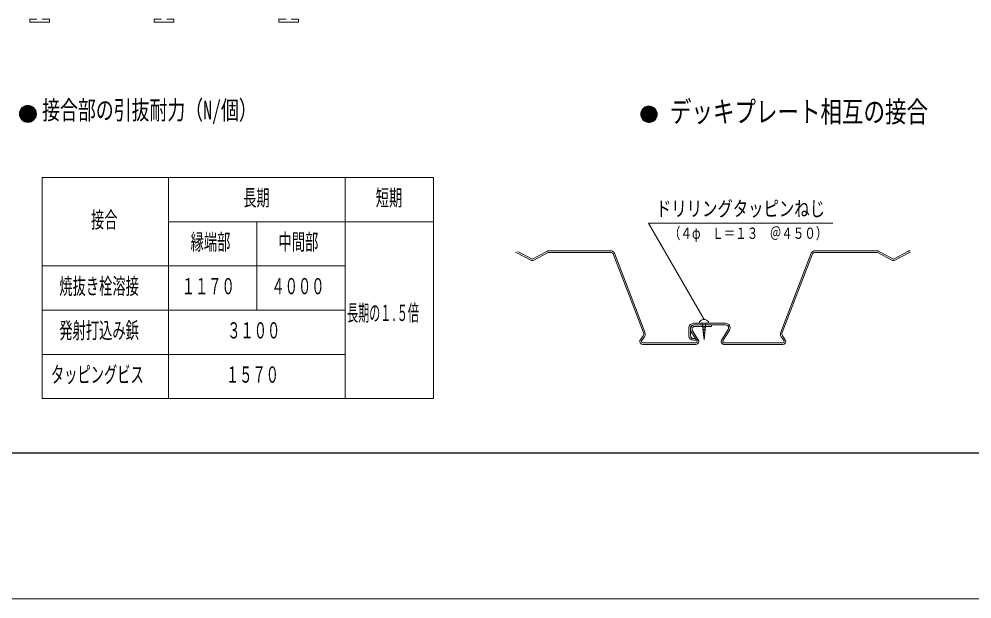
# Model space of a CAD drawing. Units: millimetres on the paper. Extents: x -292 to 292, y -205 to 205.
# Drawn here: x 19.5 to 150, y -205 to -125.6 of the extents above; entities that cross this region are included whole.
import ezdxf
from ezdxf.enums import TextEntityAlignment as Align

# ---------------------------------------------------------------- set-up
doc = ezdxf.new("R2010")
doc.units = ezdxf.units.MM
doc.layers.add('0-2_M1-0', color=7, linetype='Continuous', lineweight=18)
doc.layers.add('0-6_M2-2-0', color=7, linetype='Continuous', lineweight=18)
doc.styles.add('ＭＳ ゴシック', font='')
doc.styles.get('ＭＳ ゴシック').set_extended_font_data('MS Gothic')

msp = doc.modelspace()

# ---------------------------------------------------------------- linework, layer by layer
at = {"layer": '0-2_M1-0'}
for p, q in [((21.002, -125.56), (21.989, -125.56)), ((22.707, -125.56), (23.695, -125.56)), ((23.695, -125.56), (23.695, -126.008)), ((38.057, -125.56), (38.057, -126.008)), ((38.057, -125.56), (39.044, -125.56)), ((38.057, -126.008), (40.75, -126.008)), ((39.762, -125.56), (40.75, -125.56)), ((40.75, -125.56), (40.75, -126.008)), ((55.112, -125.56), (55.112, -126.008)), ((56.099, -125.56), (55.112, -125.56)), ((57.805, -125.56), (56.817, -125.56)), ((20.698, -137.384), (19.58, -138.502)), ((20.807, -137.385), (19.581, -138.611)), ((20.906, -137.395), (19.591, -138.71)), ((20.577, -137.395), (19.591, -138.382)), ((20.999, -137.412), (19.608, -138.803)), ((20.439, -137.423), (19.619, -138.244)), ((21.085, -137.435), (19.631, -138.89)), ((21.167, -137.463), (19.659, -138.971)), ((20.27, -137.483), (19.679, -138.074)), ((21.243, -137.497), (19.692, -139.047)), ((21.315, -137.534), (19.73, -139.119)), ((21.383, -137.576), (19.772, -139.187)), ((21.447, -137.621), (19.817, -139.251)), ((21.508, -137.671), (19.867, -139.312)), ((21.564, -137.724), (19.92, -139.368)), ((21.617, -137.78), (19.976, -139.421)), ((21.667, -137.841), (20.037, -139.471)), ((21.712, -137.905), (20.101, -139.516)), ((21.754, -137.973), (20.169, -139.558)), ((21.791, -138.045), (20.241, -139.595)), ((21.825, -138.121), (20.317, -139.629)), ((21.853, -138.202), (20.398, -139.657)), ((21.876, -138.289), (20.485, -139.68)), ((105.808, -137.479), (104.675, -138.612)), ((105.726, -137.481), (104.677, -138.531)), ((105.884, -137.482), (104.678, -138.688)), ((105.955, -137.49), (104.686, -138.76)), ((105.638, -137.49), (104.686, -138.442)), ((106.023, -137.502), (104.698, -138.827)), ((105.54, -137.508), (104.704, -138.344)), ((106.087, -137.517), (104.713, -138.891)), ((106.148, -137.535), (104.731, -138.952)), ((105.428, -137.541), (104.737, -138.233)), ((106.207, -137.556), (104.752, -139.011)), ((106.262, -137.58), (104.776, -139.066)), ((105.291, -137.599), (104.795, -138.095)), ((106.316, -137.606), (104.802, -139.12)), ((106.367, -137.634), (104.83, -139.171)), ((106.415, -137.665), (104.861, -139.22)), ((106.462, -137.697), (104.893, -139.266)), ((106.507, -137.732), (104.928, -139.311)), ((106.549, -137.769), (104.965, -139.354)), ((106.59, -137.807), (105.003, -139.394)), ((106.629, -137.848), (105.044, -139.433)), ((106.665, -137.891), (105.087, -139.47)), ((106.7, -137.935), (105.131, -139.504)), ((106.733, -137.982), (105.178, -139.537)), ((106.763, -138.031), (105.227, -139.567)), ((106.792, -138.082), (105.278, -139.596)), ((106.818, -138.135), (105.331, -139.622)), ((106.841, -138.191), (105.387, -139.645)), ((106.862, -138.249), (105.445, -139.666)), ((106.881, -138.31), (105.506, -139.685)), ((21.893, -138.382), (20.577, -139.697)), ((21.903, -138.481), (20.677, -139.707)), ((21.904, -138.59), (20.786, -139.708)), ((21.893, -138.71), (20.906, -139.697)), ((21.865, -138.848), (21.044, -139.669)), ((21.805, -139.018), (21.214, -139.609)), ((106.896, -138.375), (105.57, -139.7)), ((106.907, -138.442), (105.638, -139.712)), ((106.915, -138.514), (105.709, -139.719)), ((106.919, -138.59), (105.785, -139.723)), ((106.917, -138.671), (105.867, -139.721)), ((106.907, -138.76), (105.955, -139.712)), ((106.889, -138.857), (106.053, -139.693)), ((106.857, -138.969), (106.165, -139.661)), ((106.798, -139.107), (106.303, -139.602)), ((105.734, -153.509), (130.98, -153.509)), ((105.734, -153.509), (113.359, -166.716)), ((89.627, -158.597), (87.72, -157.57)), ((89.727, -158.412), (87.82, -157.385)), ((89.91, -158.412), (91.817, -157.385)), ((90.01, -158.597), (91.917, -157.57)), ((92.108, -157.311), (100.535, -157.311)), ((92.108, -157.522), (100.535, -157.522)), ((100.877, -157.711), (105.022, -168.516)), ((101.074, -157.635), (105.219, -168.441)), ((128.004, -157.635), (123.859, -168.441)), ((128.2, -157.711), (124.055, -168.516)), ((136.969, -157.311), (128.542, -157.311)), ((136.969, -157.522), (128.542, -157.522)), ((139.067, -158.597), (137.161, -157.57)), ((139.167, -158.412), (137.26, -157.385)), ((141.257, -157.385), (139.351, -158.412)), ((141.357, -157.57), (139.45, -158.597)), ((111.269, -168.933), (111.269, -167.856)), ((111.48, -168.933), (111.48, -167.856)), ((112.552, -169.523), (111.754, -168.275)), ((111.884, -167.241), (116.293, -167.241)), ((111.884, -167.452), (116.293, -167.452)), ((112.012, -167.662), (114.339, -167.662)), ((112.719, -167.031), (112.719, -167.241)), ((113.144, -167.873), (113.522, -167.873)), ((113.168, -168.083), (113.498, -168.083)), ((113.193, -168.293), (113.473, -168.293)), ((113.947, -167.031), (113.947, -167.241)), ((114.339, -167.662), (114.339, -167.452)), ((116.638, -168.066), (115.746, -169.531)), ((116.818, -168.175), (115.926, -169.64)), ((105.008, -168.967), (104.621, -169.505)), ((105.179, -169.089), (104.792, -169.628)), ((112.375, -169.637), (111.576, -168.389)), ((112.222, -169.337), (111.884, -169.337)), ((112.222, -169.547), (111.884, -169.547)), ((112.222, -169.547), (112.222, -169.337)), ((113.217, -168.504), (113.449, -168.504)), ((113.242, -168.714), (113.424, -168.714)), ((113.266, -168.925), (113.4, -168.925)), ((113.291, -169.135), (113.375, -169.135)), ((123.898, -169.089), (124.285, -169.628)), ((124.069, -168.967), (124.456, -169.505)), ((104.949, -169.934), (112.212, -169.934)), ((104.949, -170.145), (112.212, -170.145)), ((116.091, -169.934), (124.128, -169.934)), ((116.091, -170.145), (124.128, -170.145)), ((248.352, -185.044), (-54.026, -185.044))]:
    msp.add_line(p, q, dxfattribs=at)
for points in [[(21.002, -125.56), (21.002, -126.008), (23.695, -126.008)], [(57.805, -125.56), (57.805, -126.008), (55.112, -126.008)], [(113.596, -167.241), (113.333, -169.496), (113.07, -167.241)]]:
    msp.add_lwpolyline(points, dxfattribs=at)
for centre, radius in [((20.742, -138.546), 1.163), ((105.797, -138.601), 1.122)]:
    msp.add_circle(centre, radius, dxfattribs=at)
for centre, radius, start, end in [((87.529, -157.926), 0.404, 61.69924, 90), ((92.108, -157.926), 0.614, 90, 118.30076), ((92.108, -157.926), 0.404, 90, 118.30076), ((100.535, -157.926), 0.614, 32.13821, 90), ((100.535, -157.926), 0.404, 32.13821, 90), ((128.542, -157.926), 0.614, 90, 147.86179), ((128.542, -157.926), 0.404, 90, 147.86179), ((136.969, -157.926), 0.614, 61.69924, 90), ((136.969, -157.926), 0.404, 61.69924, 90), ((141.549, -157.926), 0.614, 90, 118.30076), ((141.549, -157.926), 0.404, 90, 118.30076), ((89.818, -158.241), 0.404, 241.69924, 298.30076), ((89.818, -158.241), 0.194, 241.69924, 298.30076), ((139.259, -158.241), 0.404, 241.69924, 298.30076), ((139.259, -158.241), 0.194, 241.69924, 298.30076), ((113.333, -167.47), 0.754, 35.56778, 144.43222), ((111.884, -167.856), 0.614, 90, 180), ((111.884, -167.856), 0.404, 90, 180), ((112.094, -168.058), 0.614, 101.71585, 212.61308), ((112.094, -168.058), 0.404, 101.71585, 212.61308), ((116.293, -167.856), 0.614, 0, 90), ((116.293, -167.856), 0.404, 0, 90), ((116.293, -167.856), 0.404, 328.66213, 0), ((116.293, -167.856), 0.404, 328.66213, 0), ((116.293, -167.856), 0.614, 328.66213, 0), ((104.949, -169.741), 0.404, 144.30845, 180), ((104.949, -169.741), 0.194, 144.30845, 180), ((104.68, -168.731), 0.404, 324.30845, 32.13821), ((104.68, -168.731), 0.614, 324.30845, 32.13821), ((111.884, -168.933), 0.614, 180, 270), ((111.884, -168.933), 0.404, 180, 270), ((112.212, -169.741), 0.404, 0, 32.61308), ((116.091, -169.741), 0.404, 148.66213, 270), ((124.397, -168.731), 0.614, 147.86179, 215.69155), ((124.397, -168.731), 0.404, 147.86179, 215.69155), ((124.128, -169.741), 0.194, 0, 35.69155), ((124.128, -169.741), 0.404, 0, 35.69155), ((104.949, -169.741), 0.404, 180, 270), ((104.949, -169.741), 0.194, 180, 270), ((112.212, -169.741), 0.404, 270, 0), ((112.212, -169.741), 0.194, 270, 0), ((112.212, -169.741), 0.194, 0, 32.61308), ((116.091, -169.741), 0.194, 148.66213, 270), ((124.128, -169.741), 0.404, 270, 0), ((124.128, -169.741), 0.194, 270, 0)]:
    msp.add_arc(centre, radius, start, end, dxfattribs=at)
at = {"layer": '0-6_M2-2-0'}
for p, q in [((22.693, -147.267), (76.304, -147.267)), ((22.693, -147.267), (22.693, -177.554)), ((39.999, -147.267), (39.999, -177.554)), ((64.203, -147.267), (64.203, -177.554)), ((76.304, -147.267), (76.304, -177.554)), ((39.999, -153.325), (76.304, -153.325)), ((52.101, -153.325), (52.101, -165.439)), ((22.693, -159.382), (64.203, -159.382)), ((22.693, -165.439), (64.203, -165.439)), ((22.693, -171.496), (64.203, -171.496)), ((22.693, -177.554), (76.304, -177.554)), ((-292, -185), (292, -185))]:
    msp.add_line(p, q, dxfattribs=at)
msp.add_lwpolyline([(292, -205), (-292, -205), (-292, 205)], dxfattribs=at)

# ---------------------------------------------------------------- texts
at = {"layer": '0-2_M1-0', "style": 'ＭＳ ゴシック', "width": 0.75}
for s, height, p in [('デッキプレート相互の接合', 2.879, (108.663, -140.559)), ('ドリリングタッピンねじ', 2.057, (106.75, -153.182)), ('（４φ\u3000Ｌ＝１３\u3000＠４５０）', 1.542, (108.52, -156.134))]:
    msp.add_text(s, height=height, dxfattribs=at).set_placement(p, align=Align.BOTTOM_LEFT)
at = {"layer": '0-6_M2-2-0', "style": 'ＭＳ ゴシック'}
for s, height, width, p in [('接合部の引抜耐力（N/個）', 2.566, 0.7, (22.693, -140.086)), ('長期', 2.22, 0.6, (50.223, -151.81)), ('短期', 2.22, 0.6, (68.376, -151.81)), ('接合', 2.22, 0.6, (29.39, -154.839)), ('縁端部', 2.22, 0.6, (43.021, -157.868)), ('中間部', 2.22, 0.6, (55.062, -157.868)), ('焼抜き栓溶接', 2.22, 0.6, (25.046, -163.925)), ('１１７０', 2.22, 0.6, (41.81, -163.925)), ('４０００', 2.22, 0.6, (54.093, -163.925)), ('長期の１.５倍', 2.22, 0.5, (64.454, -167.589)), ('発射打込み鋲', 2.22, 0.6, (25.046, -169.982)), ('３１００', 2.22, 0.6, (48.042, -169.982)), ('タッピングビス', 2.22, 0.6, (23.895, -176.039)), ('１５７０', 2.22, 0.6, (47.861, -176.039))]:
    msp.add_text(s, height=height, dxfattribs=dict(at, width=width)).set_placement(p, align=Align.BOTTOM_LEFT)

doc.saveas('drawing.dxf')
